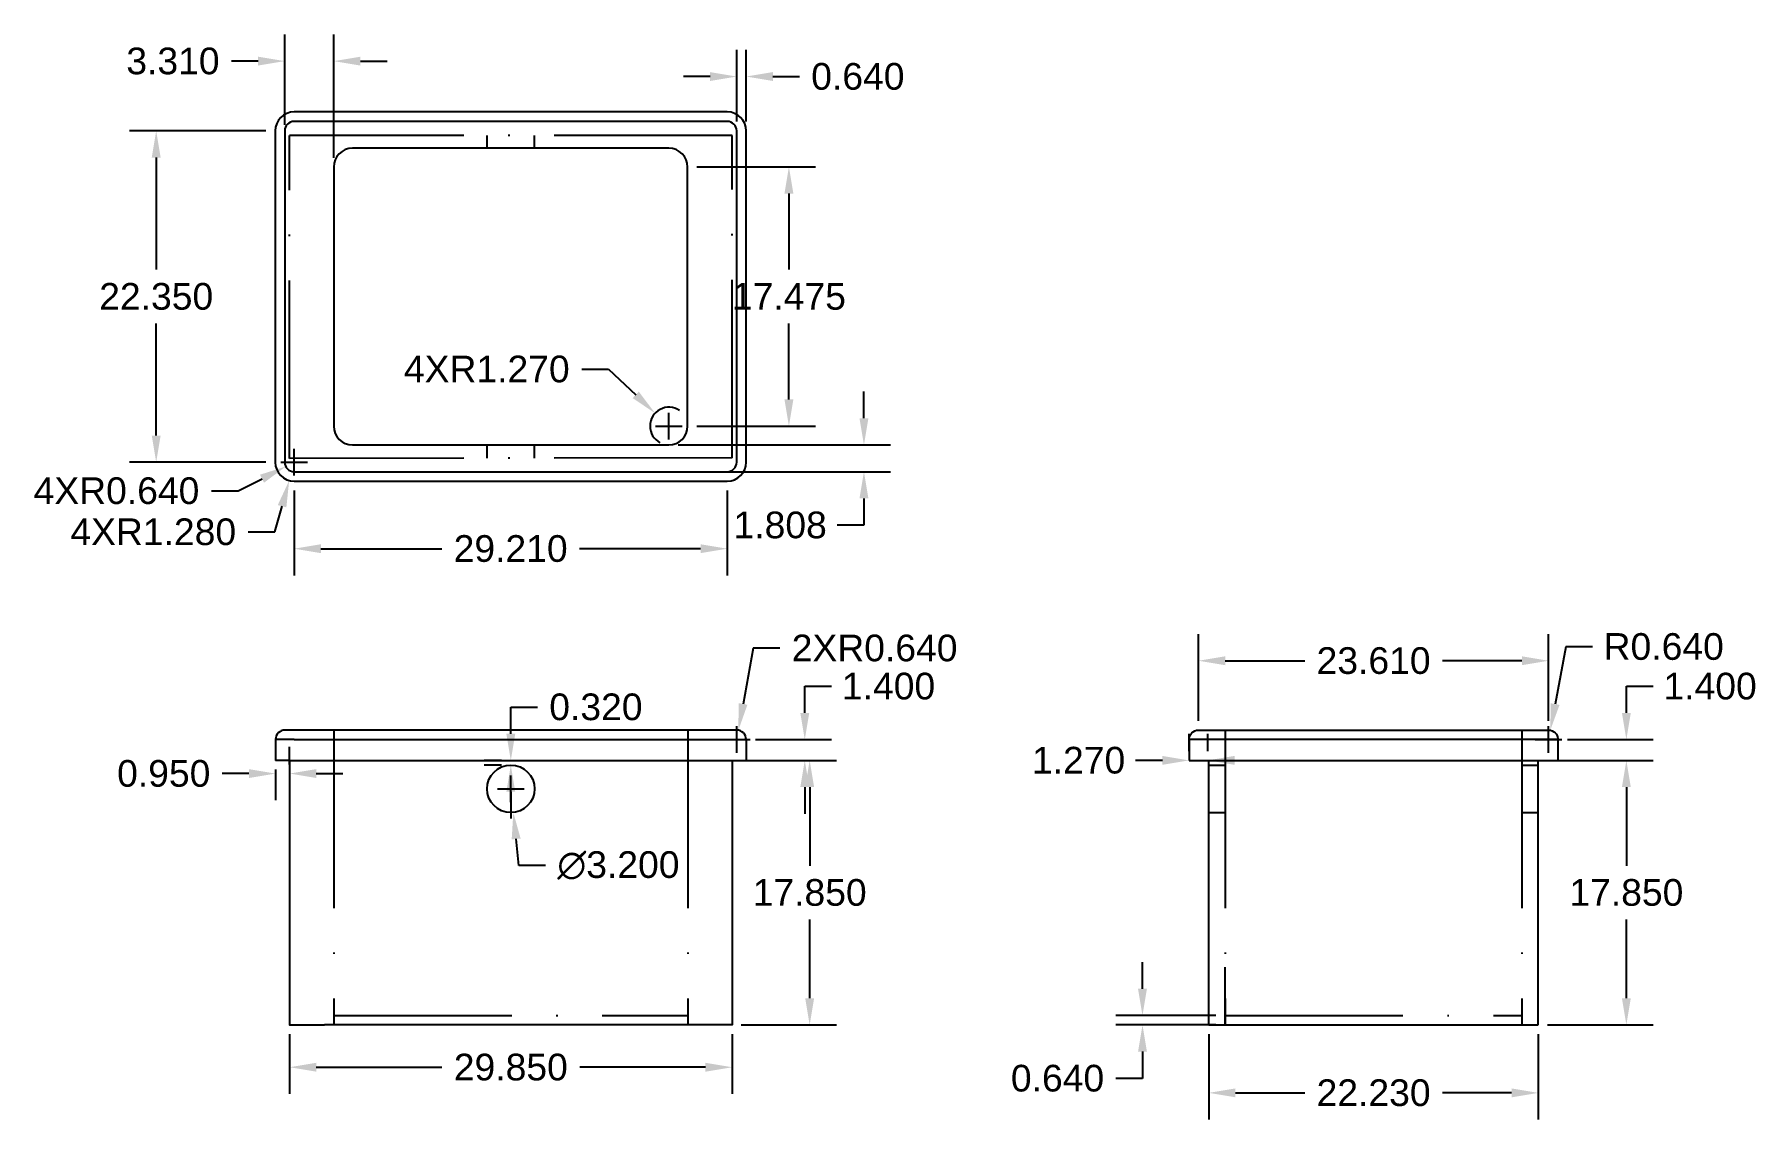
# Model space of a CAD drawing. Header units: millimetres. Extents: x 1 to 117, y 1 to 74.
import ezdxf

# ---------------------------------------------------------------- set-up
doc = ezdxf.new("R2010")
doc.units = ezdxf.units.MM
doc.linetypes.add('ACAD_ISO10W100', pattern=[18, 12, -3, 0, -3])
for name, color, linetype in [('Contur', 4, 'Continuous'), ('Cote', 3, 'Continuous'), ('Gauri', 6, 'Continuous'), ('Linii Ascunse', 2, 'ACAD_ISO10W100')]:
    doc.layers.add(name, color=color, linetype=linetype)
doc.styles.get("Standard").update_dxf_attribs({"font": 'Arial.ttf'})
doc.dimstyles.get("Standard").update_dxf_attribs({"dimscale": 10, "dimtxt": 0.18, "dimasz": 0.18, "dimexe": 0.18, "dimexo": 0.0625, "dimgap": 0.09, "dimtad": 0, "dimtih": 1, "dimtoh": 1, "dimdec": 3, "dimzin": 0, "dimdsep": 46, "dimtxsty": 'Standard', "dimcen": 0.09, "dimadec": 0, "dimazin": 0, "dimtfac": 1, "dimtdec": 3, "dimtofl": 0, "dimtmove": 0, "dimatfit": 3, "dimfxl": 1, "dimtolj": 1, "dimtzin": 0, "dimarcsym": 0})

# ---------------------------------------------------------------- blocks, each defined once
blk = doc.blocks.new('*D1')
at = {"layer": 'Cote', "color": 0, "lineweight": -2, "transparency": 16777216}
for p, q in [((18.05, 6.51), (18.05, 2.48)), ((47.9, 6.51), (47.9, 2.48)), ((19.85, 4.28), (28.32, 4.28)), ((46.1, 4.28), (37.62, 4.28))]:
    blk.add_line(p, q, dxfattribs=at)
at = {"layer": 'Cote', "color": 0, "transparency": 16777216}
for points in [[(19.85, 4.58), (19.85, 3.98), (18.05, 4.28)], [(46.1, 4.58), (46.1, 3.98), (47.9, 4.28)]]:
    blk.add_solid(points, dxfattribs=at)
at = {"layer": 'Defpoints', "color": 0, "transparency": 16777216}
for p in [(18.05, 7.13), (47.9, 7.13), (47.9, 4.28)]:
    blk.add_point(p, dxfattribs=at)
at = {"layer": 'Cote', "color": 0, "transparency": 16777216, "insert": (32.97, 4.28), "char_height": 1.8, "attachment_point": 5}
blk.add_mtext('\\A1;29.850', dxfattribs=at)
blk = doc.blocks.new('*D2')
at = {"layer": 'Cote', "color": 0, "lineweight": -2, "transparency": 16777216}
for p, q in [((48.52, 24.98), (54.93, 24.98)), ((53.13, 23.18), (53.13, 17.87)), ((53.13, 8.93), (53.13, 14.24)), ((48.52, 7.13), (54.93, 7.13))]:
    blk.add_line(p, q, dxfattribs=at)
at = {"layer": 'Cote', "color": 0, "transparency": 16777216}
for points in [[(52.83, 23.18), (53.43, 23.18), (53.13, 24.98)], [(52.83, 8.93), (53.43, 8.93), (53.13, 7.13)]]:
    blk.add_solid(points, dxfattribs=at)
at = {"layer": 'Defpoints', "color": 0, "transparency": 16777216}
for p in [(47.9, 24.98), (53.13, 24.98), (47.9, 7.13)]:
    blk.add_point(p, dxfattribs=at)
at = {"layer": 'Cote', "color": 0, "transparency": 16777216, "insert": (53.13, 16.06), "char_height": 1.8, "attachment_point": 5}
blk.add_mtext('\\A1;17.850', dxfattribs=at)
blk = doc.blocks.new('*D3')
at = {"layer": 'Cote', "color": 0, "lineweight": -2, "transparency": 16777216}
for p, q in [((52.8, 28.18), (52.8, 29.98)), ((52.8, 29.98), (54.6, 29.98)), ((49.47, 26.38), (54.6, 26.38)), ((49.47, 24.98), (54.6, 24.98)), ((52.8, 23.18), (52.8, 21.38))]:
    blk.add_line(p, q, dxfattribs=at)
at = {"layer": 'Cote', "color": 0, "transparency": 16777216}
for points in [[(52.5, 28.18), (53.1, 28.18), (52.8, 26.38)], [(52.5, 23.18), (53.1, 23.18), (52.8, 24.98)]]:
    blk.add_solid(points, dxfattribs=at)
at = {"layer": 'Defpoints', "color": 0, "transparency": 16777216}
for p in [(48.85, 26.38), (48.85, 24.98), (52.8, 24.98)]:
    blk.add_point(p, dxfattribs=at)
at = {"layer": 'Cote', "color": 0, "transparency": 16777216, "insert": (58.45, 29.98), "char_height": 1.8, "attachment_point": 5}
blk.add_mtext('\\A1;1.400', dxfattribs=at)
blk = doc.blocks.new('*D5')
at = {"layer": 'Cote', "color": 0, "lineweight": -2, "transparency": 16777216}
for p, q in [((18.05, 24.71), (18.05, 25.89)), ((15.3, 24.09), (13.5, 24.09)), ((17.1, 24.36), (17.1, 22.29)), ((19.85, 24.09), (21.65, 24.09))]:
    blk.add_line(p, q, dxfattribs=at)
at = {"layer": 'Cote', "color": 0, "transparency": 16777216}
for points in [[(15.3, 24.39), (15.3, 23.79), (17.1, 24.09)], [(19.85, 24.39), (19.85, 23.79), (18.05, 24.09)]]:
    blk.add_solid(points, dxfattribs=at)
at = {"layer": 'Defpoints', "color": 0, "transparency": 16777216}
for p in [(17.1, 24.98), (17.1, 24.09), (18.05, 24.09)]:
    blk.add_point(p, dxfattribs=at)
at = {"layer": 'Cote', "color": 0, "transparency": 16777216, "insert": (9.56, 24.09), "char_height": 1.8, "attachment_point": 5}
blk.add_mtext('\\A1;0.950', dxfattribs=at)
blk = doc.blocks.new('*D6')
at = {"layer": 'Cote', "color": 0, "lineweight": -2, "transparency": 16777216}
for p, q in [((32.97, 26.78), (32.97, 28.58)), ((32.97, 28.58), (34.77, 28.58)), ((32.35, 24.98), (31.17, 24.98)), ((32.35, 24.66), (31.17, 24.66)), ((32.97, 22.86), (32.97, 21.06))]:
    blk.add_line(p, q, dxfattribs=at)
at = {"layer": 'Cote', "color": 0, "transparency": 16777216}
for points in [[(32.67, 26.78), (33.27, 26.78), (32.97, 24.98)], [(32.67, 22.86), (33.27, 22.86), (32.97, 24.66)]]:
    blk.add_solid(points, dxfattribs=at)
at = {"layer": 'Defpoints', "color": 0, "transparency": 16777216}
for p in [(32.97, 24.98), (32.97, 24.98), (32.97, 24.66)]:
    blk.add_point(p, dxfattribs=at)
at = {"layer": 'Cote', "color": 0, "transparency": 16777216, "insert": (38.71, 28.58), "char_height": 1.8, "attachment_point": 5}
blk.add_mtext('\\A1;0.320', dxfattribs=at)
blk = doc.blocks.new('*D7')
at = {"layer": 'Cote', "color": 0, "lineweight": -2, "transparency": 16777216}
for p, q in [((32.97, 22.16), (32.97, 23.96)), ((32.07, 23.06), (33.87, 23.06)), ((33.52, 17.89), (33.33, 19.68)), ((35.32, 17.89), (33.52, 17.89))]:
    blk.add_line(p, q, dxfattribs=at)
at = {"layer": 'Cote', "color": 0, "transparency": 16777216}
blk.add_solid([(33.63, 19.71), (33.03, 19.65), (33.14, 21.47)], dxfattribs=at)
at = {"layer": 'Defpoints', "color": 0, "transparency": 16777216}
for p in [(32.8, 24.65), (33.14, 21.47)]:
    blk.add_point(p, dxfattribs=at)
at = {"layer": 'Cote', "color": 0, "transparency": 16777216, "insert": (40.23, 17.89), "char_height": 1.8, "attachment_point": 5}
blk.add_mtext('\\A1;∅3.200', dxfattribs=at)
blk = doc.blocks.new('*D8')
at = {"layer": 'Cote', "color": 0, "lineweight": -2, "transparency": 16777216}
for p, q in [((49.31, 32.55), (48.64, 28.78)), ((51.11, 32.55), (49.31, 32.55)), ((48.21, 25.48), (48.21, 27.28)), ((47.31, 26.38), (49.11, 26.38))]:
    blk.add_line(p, q, dxfattribs=at)
at = {"layer": 'Cote', "color": 0, "transparency": 16777216}
blk.add_solid([(48.34, 28.84), (48.93, 28.73), (48.32, 27.01)], dxfattribs=at)
at = {"layer": 'Defpoints', "color": 0, "transparency": 16777216}
for p in [(48.32, 27.01), (48.21, 26.38)]:
    blk.add_point(p, dxfattribs=at)
at = {"layer": 'Cote', "color": 0, "transparency": 16777216, "insert": (57.51, 32.55), "char_height": 1.8, "attachment_point": 5}
blk.add_mtext('\\A1;2XR0.640', dxfattribs=at)
blk = doc.blocks.new('*D9')
at = {"layer": 'Cote', "color": 0, "lineweight": -2, "transparency": 16777216}
for p, q in [((18.36, 43.19), (18.36, 37.46)), ((47.57, 43.19), (47.57, 37.46)), ((20.16, 39.26), (28.31, 39.26)), ((45.77, 39.26), (37.61, 39.26))]:
    blk.add_line(p, q, dxfattribs=at)
at = {"layer": 'Cote', "color": 0, "transparency": 16777216}
for points in [[(20.16, 39.56), (20.16, 38.96), (18.36, 39.26)], [(45.77, 39.56), (45.77, 38.96), (47.57, 39.26)]]:
    blk.add_solid(points, dxfattribs=at)
at = {"layer": 'Defpoints', "color": 0, "transparency": 16777216}
for p in [(18.36, 43.81), (47.57, 43.81), (47.57, 39.26)]:
    blk.add_point(p, dxfattribs=at)
at = {"layer": 'Cote', "color": 0, "transparency": 16777216, "insert": (32.96, 39.26), "char_height": 1.8, "attachment_point": 5}
blk.add_mtext('\\A1;29.210', dxfattribs=at)
blk = doc.blocks.new('*D10')
at = {"layer": 'Cote', "color": 0, "lineweight": -2, "transparency": 16777216}
for p, q in [((18.36, 44.19), (18.36, 45.99)), ((17.46, 45.09), (19.26, 45.09)), ((17.06, 40.39), (17.54, 42.12)), ((15.26, 40.39), (17.06, 40.39))]:
    blk.add_line(p, q, dxfattribs=at)
at = {"layer": 'Cote', "color": 0, "transparency": 16777216}
blk.add_solid([(17.25, 42.2), (17.83, 42.05), (18.02, 43.86)], dxfattribs=at)
at = {"layer": 'Defpoints', "color": 0, "transparency": 16777216}
for p in [(18.36, 45.09), (18.02, 43.86)]:
    blk.add_point(p, dxfattribs=at)
at = {"layer": 'Cote', "color": 0, "transparency": 16777216, "insert": (8.85, 40.39), "char_height": 1.8, "attachment_point": 5}
blk.add_mtext('\\A1;4XR1.280', dxfattribs=at)
blk = doc.blocks.new('*D11')
at = {"layer": 'Cote', "color": 0, "lineweight": -2, "transparency": 16777216}
for p, q in [((18.36, 44.19), (18.36, 45.99)), ((17.46, 45.09), (19.26, 45.09)), ((12.79, 43.16), (14.59, 43.16)), ((14.59, 43.16), (16.19, 43.98))]:
    blk.add_line(p, q, dxfattribs=at)
at = {"layer": 'Cote', "color": 0, "transparency": 16777216}
blk.add_solid([(16.05, 44.25), (16.32, 43.71), (17.79, 44.8)], dxfattribs=at)
at = {"layer": 'Defpoints', "color": 0, "transparency": 16777216}
for p in [(17.79, 44.8), (18.36, 45.09)]:
    blk.add_point(p, dxfattribs=at)
at = {"layer": 'Cote', "color": 0, "transparency": 16777216, "insert": (6.37, 43.16), "char_height": 1.8, "attachment_point": 5}
blk.add_mtext('\\A1;4XR0.640', dxfattribs=at)
blk = doc.blocks.new('*D12')
at = {"layer": 'Cote', "color": 0, "lineweight": -2, "transparency": 16777216}
for p, q in [((16.45, 67.44), (7.25, 67.44)), ((9.05, 65.64), (9.05, 58.09)), ((9.05, 46.89), (9.05, 54.45)), ((16.45, 45.09), (7.25, 45.09))]:
    blk.add_line(p, q, dxfattribs=at)
at = {"layer": 'Cote', "color": 0, "transparency": 16777216}
for points in [[(8.75, 65.64), (9.35, 65.64), (9.05, 67.44)], [(8.75, 46.89), (9.35, 46.89), (9.05, 45.09)]]:
    blk.add_solid(points, dxfattribs=at)
at = {"layer": 'Defpoints', "color": 0, "transparency": 16777216}
for p in [(17.08, 67.44), (9.05, 45.09), (17.08, 45.09)]:
    blk.add_point(p, dxfattribs=at)
at = {"layer": 'Cote', "color": 0, "transparency": 16777216, "insert": (9.05, 56.27), "char_height": 1.8, "attachment_point": 5}
blk.add_mtext('\\A1;22.350', dxfattribs=at)
blk = doc.blocks.new('*D13')
at = {"layer": 'Cote', "color": 0, "lineweight": -2, "transparency": 16777216}
for p, q in [((56.79, 48.06), (56.79, 49.86)), ((44.25, 46.26), (58.59, 46.26)), ((44.25, 44.45), (58.59, 44.45)), ((56.79, 42.65), (56.79, 40.85)), ((56.79, 40.85), (54.99, 40.85))]:
    blk.add_line(p, q, dxfattribs=at)
at = {"layer": 'Cote', "color": 0, "transparency": 16777216}
for points in [[(56.49, 48.06), (57.09, 48.06), (56.79, 46.26)], [(56.49, 42.65), (57.09, 42.65), (56.79, 44.45)]]:
    blk.add_solid(points, dxfattribs=at)
at = {"layer": 'Defpoints', "color": 0, "transparency": 16777216}
for p in [(43.63, 46.26), (43.63, 44.45), (56.79, 44.45)]:
    blk.add_point(p, dxfattribs=at)
at = {"layer": 'Cote', "color": 0, "transparency": 16777216, "insert": (51.14, 40.85), "char_height": 1.8, "attachment_point": 5}
blk.add_mtext('\\A1;1.808', dxfattribs=at)
blk = doc.blocks.new('*D14')
at = {"layer": 'Cote', "color": 0, "lineweight": -2, "transparency": 16777216}
for p, q in [((37.77, 51.37), (39.57, 51.37)), ((39.57, 51.37), (41.4, 49.64)), ((43.63, 46.63), (43.63, 48.43)), ((42.73, 47.53), (44.53, 47.53))]:
    blk.add_line(p, q, dxfattribs=at)
blk.add_arc((43.63, 47.53), 1.27, 55.4066, 241.8033, dxfattribs=at)
at = {"layer": 'Cote', "color": 0, "transparency": 16777216}
blk.add_solid([(41.6, 49.86), (41.19, 49.42), (42.7, 48.4)], dxfattribs=at)
at = {"layer": 'Defpoints', "color": 0, "transparency": 16777216}
for p in [(42.7, 48.4), (43.63, 47.53)]:
    blk.add_point(p, dxfattribs=at)
at = {"layer": 'Cote', "color": 0, "transparency": 16777216, "insert": (31.35, 51.37), "char_height": 1.8, "attachment_point": 5}
blk.add_mtext('\\A1;4XR1.270', dxfattribs=at)
blk = doc.blocks.new('*D15')
at = {"layer": 'Cote', "color": 0, "lineweight": -2, "transparency": 16777216}
for p, q in [((45.52, 65.01), (53.53, 65.01)), ((51.73, 63.21), (51.73, 58.09)), ((51.73, 49.33), (51.73, 54.45)), ((45.52, 47.53), (53.53, 47.53))]:
    blk.add_line(p, q, dxfattribs=at)
at = {"layer": 'Cote', "color": 0, "transparency": 16777216}
for points in [[(51.43, 63.21), (52.03, 63.21), (51.73, 65.01)], [(51.43, 49.33), (52.03, 49.33), (51.73, 47.53)]]:
    blk.add_solid(points, dxfattribs=at)
at = {"layer": 'Defpoints', "color": 0, "transparency": 16777216}
for p in [(44.9, 65.01), (51.73, 65.01), (44.9, 47.53)]:
    blk.add_point(p, dxfattribs=at)
at = {"layer": 'Cote', "color": 0, "transparency": 16777216, "insert": (51.73, 56.27), "char_height": 1.8, "attachment_point": 5}
blk.add_mtext('\\A1;17.475', dxfattribs=at)
blk = doc.blocks.new('*D16')
at = {"layer": 'Cote', "color": 0, "lineweight": -2, "transparency": 16777216}
for p, q in [((17.72, 67.86), (17.72, 73.95)), ((21.03, 65.63), (21.03, 73.95)), ((15.92, 72.15), (14.12, 72.15)), ((22.83, 72.15), (24.63, 72.15))]:
    blk.add_line(p, q, dxfattribs=at)
at = {"layer": 'Cote', "color": 0, "transparency": 16777216}
for points in [[(15.92, 72.45), (15.92, 71.85), (17.72, 72.15)], [(22.83, 72.45), (22.83, 71.85), (21.03, 72.15)]]:
    blk.add_solid(points, dxfattribs=at)
at = {"layer": 'Defpoints', "color": 0, "transparency": 16777216}
for p in [(17.72, 72.15), (17.72, 67.24), (21.03, 65.01)]:
    blk.add_point(p, dxfattribs=at)
at = {"layer": 'Cote', "color": 0, "transparency": 16777216, "insert": (10.18, 72.15), "char_height": 1.8, "attachment_point": 5}
blk.add_mtext('\\A1;3.310', dxfattribs=at)
blk = doc.blocks.new('*D17')
at = {"layer": 'Cote', "color": 0, "lineweight": -2, "transparency": 16777216}
for p, q in [((48.21, 68.07), (48.21, 72.91)), ((48.85, 68.07), (48.85, 72.91)), ((46.41, 71.11), (44.61, 71.11)), ((50.65, 71.11), (52.45, 71.11))]:
    blk.add_line(p, q, dxfattribs=at)
at = {"layer": 'Cote', "color": 0, "transparency": 16777216}
for points in [[(46.41, 71.41), (46.41, 70.81), (48.21, 71.11)], [(50.65, 71.41), (50.65, 70.81), (48.85, 71.11)]]:
    blk.add_solid(points, dxfattribs=at)
at = {"layer": 'Defpoints', "color": 0, "transparency": 16777216}
for p in [(48.85, 71.11), (48.21, 67.44), (48.85, 67.44)]:
    blk.add_point(p, dxfattribs=at)
at = {"layer": 'Cote', "color": 0, "transparency": 16777216, "insert": (56.38, 71.11), "char_height": 1.8, "attachment_point": 5}
blk.add_mtext('\\A1;0.640', dxfattribs=at)
blk = doc.blocks.new('*D18')
at = {"layer": 'Cote', "color": 0, "lineweight": -2, "transparency": 16777216}
for p, q in [((80.05, 6.51), (80.05, 0.75)), ((102.28, 6.51), (102.28, 0.75)), ((81.85, 2.55), (86.52, 2.55)), ((100.48, 2.55), (95.81, 2.55))]:
    blk.add_line(p, q, dxfattribs=at)
at = {"layer": 'Cote', "color": 0, "transparency": 16777216}
for points in [[(81.85, 2.85), (81.85, 2.25), (80.05, 2.55)], [(100.48, 2.85), (100.48, 2.25), (102.28, 2.55)]]:
    blk.add_solid(points, dxfattribs=at)
at = {"layer": 'Defpoints', "color": 0, "transparency": 16777216}
for p in [(80.05, 7.13), (102.28, 7.13), (102.28, 2.55)]:
    blk.add_point(p, dxfattribs=at)
at = {"layer": 'Cote', "color": 0, "transparency": 16777216, "insert": (91.17, 2.55), "char_height": 1.8, "attachment_point": 5}
blk.add_mtext('\\A1;22.230', dxfattribs=at)
blk = doc.blocks.new('*D19')
at = {"layer": 'Cote', "color": 0, "lineweight": -2, "transparency": 16777216}
for p, q in [((75.58, 9.57), (75.58, 11.37)), ((80.52, 7.77), (73.78, 7.77)), ((80.52, 7.13), (73.78, 7.13)), ((75.58, 5.33), (75.58, 3.53)), ((75.58, 3.53), (73.78, 3.53))]:
    blk.add_line(p, q, dxfattribs=at)
at = {"layer": 'Cote', "color": 0, "transparency": 16777216}
for points in [[(75.28, 9.57), (75.88, 9.57), (75.58, 7.77)], [(75.28, 5.33), (75.88, 5.33), (75.58, 7.13)]]:
    blk.add_solid(points, dxfattribs=at)
at = {"layer": 'Defpoints', "color": 0, "transparency": 16777216}
for p in [(75.58, 7.13), (81.15, 7.77), (81.15, 7.13)]:
    blk.add_point(p, dxfattribs=at)
at = {"layer": 'Cote', "color": 0, "transparency": 16777216, "insert": (69.85, 3.53), "char_height": 1.8, "attachment_point": 5}
blk.add_mtext('\\A1;0.640', dxfattribs=at)
blk = doc.blocks.new('*D20')
at = {"layer": 'Cote', "color": 0, "lineweight": -2, "transparency": 16777216}
for p, q in [((102.91, 24.98), (110.02, 24.98)), ((108.22, 23.18), (108.22, 17.87)), ((108.22, 8.93), (108.22, 14.24)), ((102.91, 7.13), (110.02, 7.13))]:
    blk.add_line(p, q, dxfattribs=at)
at = {"layer": 'Cote', "color": 0, "transparency": 16777216}
for points in [[(107.92, 23.18), (108.52, 23.18), (108.22, 24.98)], [(107.92, 8.93), (108.52, 8.93), (108.22, 7.13)]]:
    blk.add_solid(points, dxfattribs=at)
at = {"layer": 'Defpoints', "color": 0, "transparency": 16777216}
for p in [(102.28, 24.98), (108.22, 24.98), (102.28, 7.13)]:
    blk.add_point(p, dxfattribs=at)
at = {"layer": 'Cote', "color": 0, "transparency": 16777216, "insert": (108.22, 16.06), "char_height": 1.8, "attachment_point": 5}
blk.add_mtext('\\A1;17.850', dxfattribs=at)
blk = doc.blocks.new('*D21')
at = {"layer": 'Cote', "color": 0, "lineweight": -2, "transparency": 16777216}
for p, q in [((108.22, 28.18), (108.22, 29.98)), ((108.22, 29.98), (110.02, 29.98)), ((104.24, 26.38), (110.02, 26.38)), ((104.24, 24.98), (110.02, 24.98)), ((108.22, 23.18), (108.22, 21.38))]:
    blk.add_line(p, q, dxfattribs=at)
at = {"layer": 'Cote', "color": 0, "transparency": 16777216}
for points in [[(107.92, 28.18), (108.52, 28.18), (108.22, 26.38)], [(107.92, 23.18), (108.52, 23.18), (108.22, 24.98)]]:
    blk.add_solid(points, dxfattribs=at)
at = {"layer": 'Defpoints', "color": 0, "transparency": 16777216}
for p in [(103.61, 26.38), (108.22, 26.38), (103.61, 24.98)]:
    blk.add_point(p, dxfattribs=at)
at = {"layer": 'Cote', "color": 0, "transparency": 16777216, "insert": (113.87, 29.98), "char_height": 1.8, "attachment_point": 5}
blk.add_mtext('\\A1;1.400', dxfattribs=at)
blk = doc.blocks.new('*D22')
at = {"layer": 'Cote', "color": 0, "lineweight": -2, "transparency": 16777216}
for p, q in [((104.14, 32.65), (103.42, 28.78)), ((105.94, 32.65), (104.14, 32.65)), ((102.97, 25.48), (102.97, 27.28)), ((102.07, 26.38), (103.87, 26.38))]:
    blk.add_line(p, q, dxfattribs=at)
at = {"layer": 'Cote', "color": 0, "transparency": 16777216}
blk.add_solid([(103.12, 28.83), (103.71, 28.72), (103.09, 27.01)], dxfattribs=at)
at = {"layer": 'Defpoints', "color": 0, "transparency": 16777216}
for p in [(103.09, 27.01), (102.97, 26.38)]:
    blk.add_point(p, dxfattribs=at)
at = {"layer": 'Cote', "color": 0, "transparency": 16777216, "insert": (110.74, 32.65), "char_height": 1.8, "attachment_point": 5}
blk.add_mtext('\\A1;R0.640', dxfattribs=at)
blk = doc.blocks.new('*D23')
at = {"layer": 'Cote', "color": 0, "lineweight": -2, "transparency": 16777216}
for p, q in [((79.36, 27.65), (79.36, 33.5)), ((102.97, 27.65), (102.97, 33.5)), ((81.16, 31.7), (86.52, 31.7)), ((101.17, 31.7), (95.81, 31.7))]:
    blk.add_line(p, q, dxfattribs=at)
at = {"layer": 'Cote', "color": 0, "transparency": 16777216}
for points in [[(81.16, 32), (81.16, 31.4), (79.36, 31.7)], [(101.17, 32), (101.17, 31.4), (102.97, 31.7)]]:
    blk.add_solid(points, dxfattribs=at)
at = {"layer": 'Defpoints', "color": 0, "transparency": 16777216}
for p in [(102.97, 31.7), (79.36, 27.02), (102.97, 27.02)]:
    blk.add_point(p, dxfattribs=at)
at = {"layer": 'Cote', "color": 0, "transparency": 16777216, "insert": (91.17, 31.7), "char_height": 1.8, "attachment_point": 5}
blk.add_mtext('\\A1;23.610', dxfattribs=at)
blk = doc.blocks.new('*D24')
at = {"layer": 'Cote', "color": 0, "lineweight": -2, "transparency": 16777216}
for p, q in [((78.72, 25.61), (78.72, 26.78)), ((79.99, 25.61), (79.99, 26.78)), ((76.92, 24.98), (75.12, 24.98)), ((81.79, 24.98), (83.59, 24.98))]:
    blk.add_line(p, q, dxfattribs=at)
at = {"layer": 'Cote', "color": 0, "transparency": 16777216}
for points in [[(76.92, 25.28), (76.92, 24.68), (78.72, 24.98)], [(81.79, 25.28), (81.79, 24.68), (79.99, 24.98)]]:
    blk.add_solid(points, dxfattribs=at)
at = {"layer": 'Defpoints', "color": 0, "transparency": 16777216}
for p in [(78.72, 24.98), (78.72, 24.98), (79.99, 24.98)]:
    blk.add_point(p, dxfattribs=at)
at = {"layer": 'Cote', "color": 0, "transparency": 16777216, "insert": (71.27, 24.98), "char_height": 1.8, "attachment_point": 5}
blk.add_mtext('\\A1;1.270', dxfattribs=at)

msp = doc.modelspace()

# ---------------------------------------------------------------- linework, layer by layer
at = {"layer": 'Contur'}
for p, q in [((18.0468, 24.9804), (47.8968, 24.9804)), ((80.0509, 7.1304), (102.2809, 7.1304))]:
    msp.add_line(p, q, dxfattribs=at)
for points in [[(18.3568, 43.8148), (47.5668, 43.8148, 0.41421356), (48.8468, 45.0948), (48.8468, 67.4448, 0.41421356), (47.5668, 68.7248), (18.3568, 68.7248, 0.41421356), (17.0768, 67.4448), (17.0768, 45.0948, 0.41421356)], [(22.2968, 46.2623), (43.6268, 46.2623), (43.6268, 46.2623, 0.41421356), (44.8968, 47.5323), (44.8968, 47.5323), (44.8968, 65.0073), (44.8968, 65.0073, 0.41421356), (43.6268, 66.2773), (22.2968, 66.2773), (22.2968, 66.2773, 0.41421356), (21.0268, 65.0073), (21.0268, 47.5323), (21.0268, 47.5323, 0.41421356)]]:
    msp.add_lwpolyline(points, format="xyb", close=True, dxfattribs=at)
for points in [[(18.3568, 44.4548), (47.5668, 44.4548), (47.5668, 44.4548, 0.41421356), (48.2068, 45.0948), (48.2068, 45.0948), (48.2068, 67.4448), (48.2068, 67.4448, 0.41421356), (47.5668, 68.0848), (47.5668, 68.0848), (18.3568, 68.0848), (18.3568, 68.0848, 0.41421356), (17.7168, 67.4448), (17.7168, 67.4448), (17.7168, 45.0948), (17.7168, 45.0948, 0.41421356), (18.3568, 44.4548), (18.3568, 44.4548)], [(17.7368, 27.0204, 0.41421356), (17.0968, 26.3804), (17.0968, 26.3804)], [(48.8468, 26.3804), (48.8468, 26.3804, 0.41421356), (48.2068, 27.0204), (17.7368, 27.0204)], [(78.7209, 26.3804), (78.7209, 26.3804, -0.41421356), (79.3609, 27.0204), (102.9709, 27.0204, -0.41421356), (103.6109, 26.3804), (103.6109, 26.3804)]]:
    msp.add_lwpolyline(points, format="xyb", dxfattribs=at)
for points in [[(18.3668, 26.3804), (17.0968, 26.3804)], [(17.0968, 26.3804), (17.0968, 24.9804)], [(18.3668, 26.3804), (47.5768, 26.3804), (48.8468, 26.3804)], [(48.8468, 26.3804), (48.8468, 24.9804)], [(78.7209, 24.9804), (79.9909, 24.9804), (102.3409, 24.9804), (103.6109, 24.9804), (103.6109, 26.3804), (78.7209, 26.3804), (78.7209, 24.9804)], [(78.7209, 26.3804), (78.7209, 25.7404)], [(18.0468, 24.9804), (17.0968, 24.9804)], [(18.0468, 24.9804), (18.0468, 7.1304), (19.7668, 7.1304)], [(47.8968, 24.9804), (47.8968, 7.1304), (46.1768, 7.1304)], [(47.8968, 24.9804), (48.8468, 24.9804)], [(80.0509, 7.1304), (80.0509, 24.9804)], [(102.2809, 7.1304), (102.2809, 24.9804)], [(19.7668, 7.1304), (20.4068, 7.1304)], [(45.5368, 7.1304), (20.4068, 7.1304)], [(46.1768, 7.1304), (45.5368, 7.1304)]]:
    msp.add_lwpolyline(points, dxfattribs=at)
at = {"layer": 'Gauri'}
msp.add_circle((32.9718, 23.0604), 1.6, dxfattribs=at)
at = {"layer": 'Linii Ascunse'}
for p, q in [((18.0468, 45.3444), (18.0468, 67.1248)), ((47.8968, 67.1248), (18.0468, 67.1248)), ((31.3718, 66.2773), (31.3718, 67.1248)), ((34.5718, 66.2773), (34.5718, 67.1248)), ((47.8968, 45.3912), (47.8968, 67.1248)), ((47.8968, 45.3912), (18.0464, 45.3444)), ((31.3718, 45.3653), (31.3718, 46.2623)), ((34.5718, 45.3703), (34.5718, 46.2623)), ((21.0368, 27.0204), (21.0368, 7.1304)), ((44.9068, 27.0204), (44.9068, 7.1304)), ((81.1484, 27.0204), (81.1484, 7.1304)), ((101.1634, 27.0204), (101.1634, 7.1304)), ((80.0509, 24.6604), (81.1484, 24.6604)), ((101.1634, 24.6604), (102.2809, 24.6604)), ((80.0509, 21.4604), (81.1484, 21.4604)), ((101.1634, 21.4604), (102.2809, 21.4604)), ((81.1484, 7.1304), (81.1484, 11.0304)), ((21.0368, 7.7704), (44.9068, 7.7704)), ((81.1484, 7.7704), (101.1634, 7.7704))]:
    msp.add_line(p, q, dxfattribs=at)

# ---------------------------------------------------------------- dimensions: what is measured, and where the dimension line sits
at = {"layer": 'Cote'}
for base, p1, p2, picture, middle in [((17.7168, 72.1512), (21.0268, 65.0073), (17.7168, 67.2369), '*D16', (10.1834, 72.1512)), ((48.8468, 71.1129), (48.2068, 67.4448), (48.8468, 67.4448), '*D17', (56.3808, 71.1129)), ((47.5668, 39.2581), (18.3568, 43.8148), (47.5668, 43.8148), '*D9', (32.9618, 39.2581)), ((102.9709, 31.6964), (79.3609, 27.0204), (102.9709, 27.0204), '*D23', (91.1659, 31.6964)), ((78.7209, 24.9804), (79.9909, 24.9804), (78.7209, 24.9804), '*D24', (71.2717, 24.9804)), ((17.0968, 24.0868), (18.0468, 24.0868), (17.0968, 24.9804), '*D5', (9.5628, 24.0868)), ((47.8968, 4.282), (18.0468, 7.1304), (47.8968, 7.1304), '*D1', (32.9718, 4.282)), ((102.2809, 2.5485), (80.0509, 7.1304), (102.2809, 7.1304), '*D18', (91.1659, 2.5485))]:
    dim = msp.add_linear_dim(base=base, p1=p1, p2=p2, dimstyle='Standard', dxfattribs=at)
    dim.commit()
    dim.dimension.update_dxf_attribs({"geometry": picture, "text_midpoint": middle})
for base, p1, p2, picture, middle in [((9.053, 45.0948), (17.0768, 67.4448), (17.0768, 45.0948), '*D12', (9.053, 56.2698)), ((51.7265, 65.0073), (44.8968, 47.5323), (44.8968, 65.0073), '*D15', (51.7265, 56.2698)), ((108.2199, 26.3804), (103.6109, 24.9804), (103.6109, 26.3804), '*D21', (113.8692, 29.9804)), ((32.9718, 24.9804), (32.9718, 24.6604), (32.9718, 24.9804), '*D6', (38.7058, 28.5804)), ((53.1263, 24.9804), (47.8968, 7.1304), (47.8968, 24.9804), '*D2', (53.1263, 16.0554)), ((108.2199, 24.9804), (102.2809, 7.1304), (102.2809, 24.9804), '*D20', (108.2199, 16.0554)), ((75.5824, 7.1304), (81.1484, 7.7704), (81.1484, 7.1304), '*D19', (69.8484, 3.5304))]:
    dim = msp.add_linear_dim(base=base, p1=p1, p2=p2, angle=90, dimstyle='Standard', dxfattribs=at)
    dim.commit()
    dim.dimension.update_dxf_attribs({"geometry": picture, "text_midpoint": middle})
for center, mpoint, text, picture, middle in [((43.6268, 47.5323), (42.7038, 48.4047), '4X<>', '*D14', (31.3525, 51.3683)), ((48.2068, 26.3804), (48.3195, 27.0104), '2X<>', '*D8', (57.5067, 32.5548))]:
    dim = msp.add_radius_dim(center=center, mpoint=mpoint, text=text, dimstyle='Standard', dxfattribs=at)
    dim.commit()
    dim.dimension.update_dxf_attribs({"geometry": picture, "text_midpoint": middle, "dimtype": 164})
for base, p1, p2, picture, middle in [((56.7906268894, 44.4548298769), (43.6267959, 46.2623298769), (43.6267959, 44.4548298769), '*D13', (51.1364659072, 40.8548298769)), ((52.7982, 24.9804), (48.8468, 26.3804), (48.8468, 24.9804), '*D3', (58.4474, 29.9804))]:
    dim = msp.add_linear_dim(base=base, p1=p1, p2=p2, angle=90, dimstyle='Standard', dxfattribs=at)
    dim.commit()
    dim.dimension.update_dxf_attribs({"geometry": picture, "text_midpoint": middle, "dimtype": 160})
for mpoint, picture, middle in [((17.7875, 44.8025), '*D11', (6.369, 43.158)), ((18.0178, 43.8605), '*D10', (8.8482, 40.3891))]:
    dim = msp.add_radius_dim(center=(18.3568, 45.0948), mpoint=mpoint, text='4X<>', dimstyle='Standard', dxfattribs=at)
    dim.commit()
    dim.dimension.update_dxf_attribs({"geometry": picture, "text_midpoint": middle})
dim = msp.add_radius_dim(center=(102.9709, 26.3804), mpoint=(103.0883, 27.0095), dimstyle='Standard', dxfattribs=at)
dim.commit()
dim.dimension.update_dxf_attribs({"geometry": '*D22', "text_midpoint": (110.7364, 32.6545), "dimtype": 164})
dim = msp.add_diameter_dim_2p(p1=(32.8027, 24.6514), p2=(33.1409, 21.4693), dimstyle='Standard', dxfattribs=at)
dim.commit()
dim.dimension.update_dxf_attribs({"geometry": '*D7', "text_midpoint": (40.2344, 17.8895), "dimtype": 163})

doc.saveas('drawing.dxf')
